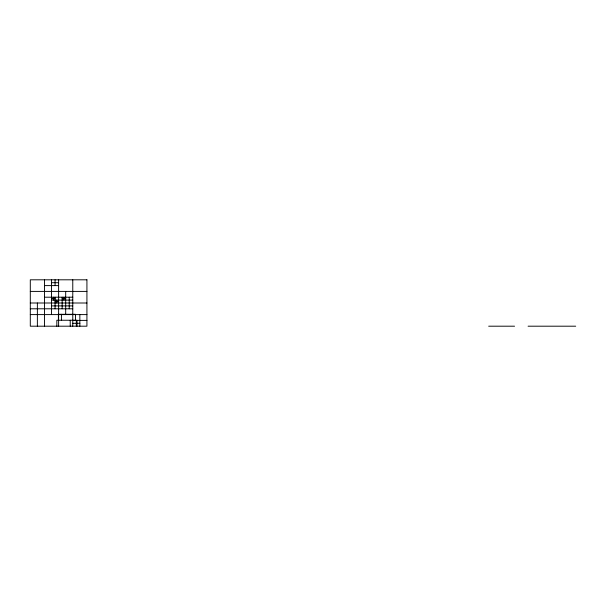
<?xml version="1.0" encoding="UTF-8"?>
<svg xmlns="http://www.w3.org/2000/svg" width="606" height="606" viewBox="0 0 606 606"><rect width="100%" height="100%" fill="white"/><g stroke="black" fill="none" stroke-linecap="round" stroke-linejoin="round"><path stroke-width="0.91" d="M51.533 282.707L58.615 282.707M44.458 285.608L58.615 285.608M30.3 291.403L86.923 291.403M44.458 297.205L72.773 297.205M51.533 298.652L55.078 298.652M62.153 298.652L65.69 298.652M51.533 300.099L72.773 300.099M55.078 301.553L58.615 301.553M30.3 303L86.923 303M51.533 305.901L72.773 305.901M30.3 308.795L72.773 308.795M30.3 314.597L86.923 314.597M72.773 320.392L86.923 320.392M72.773 323.293L79.848 323.293M488.678 326.195L514.555 326.195M528.084 326.195L575.7 326.195M79.848 314.597L79.848 326.195M77.023 326.195L77.023 320.248L56.835 320.248L56.835 326.195M76.311 320.392L76.311 326.195M75.455 320.248L75.455 314.294L58.396 314.294L58.396 320.248M72.773 279.805L72.773 326.195M70.22 320.248L70.22 326.195M69.228 297.205L69.228 308.795M65.69 291.403L65.69 314.597M63.925 297.205L63.925 300.099M62.153 297.205L62.153 308.795M61.426 314.294L61.426 320.248M58.615 279.805L58.615 326.195M56.843 300.099L56.843 303M55.078 279.805L55.078 285.608M55.078 297.205L55.078 308.795M53.305 297.205L53.305 300.099M51.533 279.805L51.533 314.597M44.458 279.805L44.458 326.195M37.375 303L37.375 326.195M86.923 279.805L30.3 279.805L30.3 326.195L86.923 326.195L86.923 279.805"/></g></svg>
